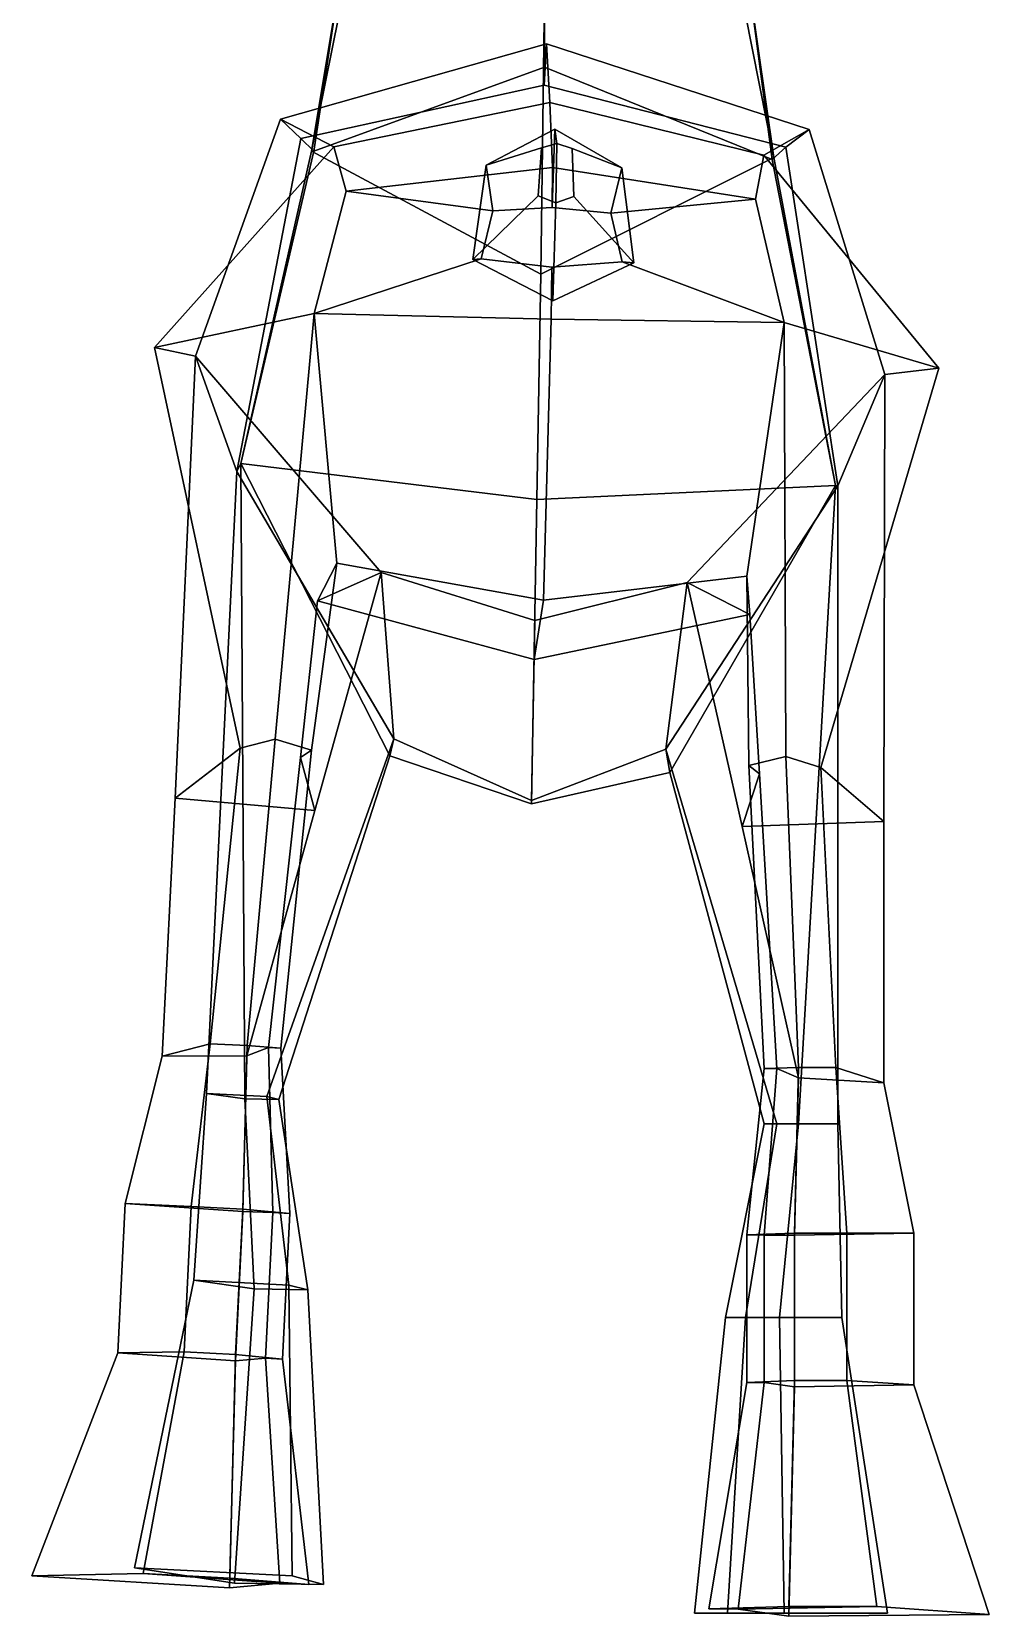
# Model space of a CAD drawing. Extents: x -95 to 84, y -151 to 331.
# Drawn here: x -93.3 to 84.3, y -151.2 to 142.9 of the extents above; entities that cross this region are included whole.
import ezdxf

# ---------------------------------------------------------------- set-up
doc = ezdxf.new("R2010")
doc.units = 0

msp = doc.modelspace()

# ---------------------------------------------------------------- linework, layer by layer
for points in [[(-41.384525, 120.685555, 162.640976), (-33.756115, 158.765656, 174.379959), (-31.803019, 176.90921, 155.802383), (-36.252457, 151.53772, 141.291702)], [(39.867428, 151.01268, 141.298248), (32.093231, 179.248779, 155.814575), (36.405186, 159.849167, 174.387833), (44.388367, 119.533676, 162.642288)], [(44.388367, 119.533676, 162.642288), (36.405186, 159.849167, 174.387833), (1.761172, 145.15062, 196.586609), (1.152298, 97.871727, 195.848358)], [(-41.384525, 120.685555, 162.640976), (1.152298, 97.871727, 195.848358), (1.761172, 145.15062, 196.586609), (-33.756115, 158.765656, 174.379959)], [(-40.973427, 120.69931, 125.06382), (-36.252457, 151.53772, 141.291702), (1.835626, 156.008636, 136.456116), (1.843871, 136.279114, 126.700485)], [(44.078789, 119.152969, 125.06382), (1.843871, 136.279114, 126.700485), (1.835626, 156.008636, 136.456116), (39.867428, 151.01268, 141.298248)], [(-54.552505, 62.719944, 143.568863), (-41.384525, 120.685555, 162.640976), (-36.252457, 151.53772, 141.291702), (-40.973427, 120.69931, 125.06382)], [(55.785862, 58.619946, 143.950195), (44.078789, 119.152969, 125.06382), (39.867428, 151.01268, 141.298248), (44.388367, 119.533676, 162.642288)], [(-47.158348, 126.650322, 9.547656), (-43.412018, 123.075592, 93.86937), (1.784157, 132.925644, 93.629036), (2.161855, 140.584137, 10.430836)], [(2.161855, 140.584137, 10.430836), (2.783762, 129.752045, -26.73905), (-37.286217, 121.507599, -27.290182), (-47.158348, 126.650322, 9.547656)], [(50.952156, 124.72377, 11.670456), (2.161855, 140.584137, 10.430836), (1.784157, 132.925644, 93.629036), (46.600403, 121.439095, 93.86937)], [(2.161855, 140.584137, 10.430836), (50.952156, 124.72377, 11.670456), (42.523682, 119.940361, -25.563349), (2.783762, 129.752045, -26.73905)], [(1.784157, 132.925644, 93.629036), (-43.412018, 123.075592, 93.86937), (-40.973427, 120.69931, 125.06382), (1.843871, 136.279114, 126.700485)], [(1.784157, 132.925644, 93.629036), (1.843871, 136.279114, 126.700485), (44.078789, 119.152969, 125.06382), (46.600403, 121.439095, 93.86937)], [(2.783762, 129.752045, -26.73905), (3.322252, 117.649353, -61.108795), (-34.987015, 113.276909, -51.300491), (-37.286217, 121.507599, -27.290182)], [(2.783762, 129.752045, -26.73905), (42.523682, 119.940361, -25.563349), (40.987835, 111.784988, -49.656635), (3.322252, 117.649353, -61.108795)], [(-47.158348, 126.650322, 9.547656), (-37.286217, 121.507599, -27.290182), (-70.529953, 84.254509, -26.721666), (-62.917397, 82.638527, 23.568094)], [(-62.917397, 82.638527, 23.568094), (-55.260242, 61.220367, 94.653297), (-43.412018, 123.075592, 93.86937), (-47.158348, 126.650322, 9.547656)], [(-8.983736, 118.093483, -73.560379), (-7.743948, 109.646027, -61.809669), (3.255544, 110.240364, -63.999519), (3.71577, 124.79319, -73.395805)], [(1.271466, 121.31546, -94.678139), (-8.983736, 118.093483, -73.560379), (3.71577, 124.79319, -73.395805), (4.132425, 122.097115, -94.638306)], [(16.167112, 117.599617, -73.01619), (3.71577, 124.79319, -73.395805), (3.255544, 110.240364, -63.999519), (14.120705, 109.216698, -61.33659)], [(6.96308, 121.203682, -94.554993), (4.132425, 122.097115, -94.638306), (3.71577, 124.79319, -73.395805), (16.167112, 117.599617, -73.01619)], [(50.952156, 124.72377, 11.670456), (64.990181, 79.231087, 26.378675), (74.971809, 80.393654, -23.526621), (42.523682, 119.940361, -25.563349)], [(64.990181, 79.231087, 26.378675), (50.952156, 124.72377, 11.670456), (46.600403, 121.439095, 93.86937), (56.239151, 58.576187, 94.815742)], [(-70.529953, 84.254509, -26.721666), (-37.286217, 121.507599, -27.290182), (-34.987015, 113.276909, -51.300491), (-40.888988, 90.593521, -55.637169)], [(-55.260242, 61.220367, 94.653297), (-54.552505, 62.719944, 143.568863), (-40.973427, 120.69931, 125.06382), (-43.412018, 123.075592, 93.86937)], [(-54.552505, 62.719944, 143.568863), (0.414768, 56.021763, 184.870529), (1.152298, 97.871727, 195.848358), (-41.384525, 120.685555, 162.640976)], [(0.64173, 112.393181, -94.607368), (-11.492973, 100.568382, -80.75193), (-8.983736, 118.093483, -73.560379), (1.271466, 121.31546, -94.678139)], [(3.937639, 111.105965, -94.538681), (0.64173, 112.393181, -94.607368), (1.271466, 121.31546, -94.678139), (4.132425, 122.097115, -94.638306)], [(3.937639, 111.105965, -94.538681), (4.132425, 122.097115, -94.638306), (6.96308, 121.203682, -94.554993), (7.276244, 112.262886, -94.463829)], [(7.276244, 112.262886, -94.463829), (6.96308, 121.203682, -94.554993), (16.167112, 117.599617, -73.01619), (18.372377, 99.981941, -80.105743)], [(56.239151, 58.576187, 94.815742), (46.600403, 121.439095, 93.86937), (44.078789, 119.152969, 125.06382), (55.785862, 58.619946, 143.950195)], [(-7.743948, 109.646027, -61.809669), (-34.987015, 113.276909, -51.300491), (3.322252, 117.649353, -61.108795), (3.255544, 110.240364, -63.999519)], [(-11.492973, 100.568382, -80.75193), (-9.913222, 100.693199, -67.089394), (-7.743948, 109.646027, -61.809669), (-8.983736, 118.093483, -73.560379)], [(55.785862, 58.619946, 143.950195), (44.388367, 119.533676, 162.642288), (1.152298, 97.871727, 195.848358), (0.414768, 56.021763, 184.870529)], [(14.120705, 109.216698, -61.33659), (3.255544, 110.240364, -63.999519), (3.322252, 117.649353, -61.108795), (40.987835, 111.784988, -49.656635)], [(74.971809, 80.393654, -23.526621), (46.275066, 88.881905, -53.751217), (40.987835, 111.784988, -49.656635), (42.523682, 119.940361, -25.563349)], [(18.372377, 99.981941, -80.105743), (16.167112, 117.599617, -73.01619), (14.120705, 109.216698, -61.33659), (16.203325, 100.180351, -66.524307)], [(-9.913222, 100.693199, -67.089394), (-40.888988, 90.593521, -55.637169), (-34.987015, 113.276909, -51.300491), (-7.743948, 109.646027, -61.809669)], [(3.937639, 111.105965, -94.538681), (3.336413, 92.929192, -81.593956), (-11.492973, 100.568382, -80.75193), (0.64173, 112.393181, -94.607368)], [(3.937639, 111.105965, -94.538681), (7.276244, 112.262886, -94.463829), (18.372377, 99.981941, -80.105743), (3.336413, 92.929192, -81.593956)], [(16.203325, 100.180351, -66.524307), (14.120705, 109.216698, -61.33659), (40.987835, 111.784988, -49.656635), (46.275066, 88.881905, -53.751217)], [(-9.913222, 100.693199, -67.089394), (3.202226, 99.171661, -70.440132), (3.067223, 89.532471, -71.993187), (-40.888988, 90.593521, -55.637169)], [(3.336413, 92.929192, -81.593956), (3.202226, 99.171661, -70.440132), (-9.913222, 100.693199, -67.089394), (-11.492973, 100.568382, -80.75193)], [(16.203325, 100.180351, -66.524307), (46.275066, 88.881905, -53.751217), (3.067223, 89.532471, -71.993187), (3.202226, 99.171661, -70.440132)], [(3.336413, 92.929192, -81.593956), (18.372377, 99.981941, -80.105743), (16.203325, 100.180351, -66.524307), (3.202226, 99.171661, -70.440132)], [(-40.888988, 90.593521, -55.637169), (-48.17358, 11.584817, -58.016659), (-54.664864, 9.877009, -53.666256), (-70.529953, 84.254509, -26.721666)], [(-40.888988, 90.593521, -55.637169), (-36.722458, 44.243977, -38.30439), (-41.444637, 9.536222, -54.386707), (-48.17358, 11.584817, -58.016659)], [(1.629201, 37.389061, -47.987232), (-36.722458, 44.243977, -38.30439), (-40.888988, 90.593521, -55.637169), (3.067223, 89.532471, -71.993187)], [(1.629201, 37.389061, -47.987232), (3.067223, 89.532471, -71.993187), (46.275066, 88.881905, -53.751217), (39.346779, 41.80629, -36.660538)], [(46.275066, 88.881905, -53.751217), (46.605885, 8.37611, -58.016659), (39.701965, 6.655094, -54.386707), (39.346779, 41.80629, -36.660538)], [(46.275066, 88.881905, -53.751217), (74.971809, 80.393654, -23.526621), (53.078747, 6.313523, -53.666256), (46.605885, 8.37611, -58.016659)], [(-62.917397, 82.638527, 23.568094), (-70.529953, 84.254509, -26.721666), (-54.664864, 9.877009, -53.666256), (-66.720184, 0.602564, 3.250079)], [(-62.917397, 82.638527, 23.568094), (-66.720184, 0.602564, 3.250079), (-40.78614, -1.647503, 7.995796), (-28.518326, 42.5172, 24.801836)], [(-28.518326, 42.5172, 24.801836), (-26.11961, 11.637404, 97.2901), (-55.260242, 61.220367, 94.653297), (-62.917397, 82.638527, 23.568094)], [(64.990181, 79.231087, 26.378675), (64.789726, -3.684134, 3.250079), (53.078747, 6.313523, -53.666256), (74.971809, 80.393654, -23.526621)], [(28.315535, 40.654133, 24.801836), (64.990181, 79.231087, 26.378675), (56.239151, 58.576187, 94.815742), (24.307159, 9.696625, 95.758926)], [(64.990181, 79.231087, 26.378675), (28.315535, 40.654133, 24.801836), (38.468197, -4.612257, 7.995796), (64.789726, -3.684134, 3.250079)], [(-53.787792, -55.197048, 135.312912), (-54.552505, 62.719944, 143.568863), (-55.260242, 61.220367, 94.653297), (-60.883152, -54.17308, 116.528)], [(-0.590525, -0.434742, 143.950195), (0.414768, 56.021763, 184.870529), (-54.552505, 62.719944, 143.568863), (-26.881575, 8.489547, 131.820557)], [(-47.492878, -55.316353, 129.897522), (-26.881575, 8.489547, 131.820557), (-54.552505, 62.719944, 143.568863), (-53.787792, -55.197048, 135.312912)], [(-49.715942, -54.738476, 116.819466), (-60.883152, -54.17308, 116.528), (-55.260242, 61.220367, 94.653297), (-26.11961, 11.637404, 97.2901)], [(-0.590525, -0.434742, 143.950195), (25.049932, 5.397763, 130.331314), (55.785862, 58.619946, 143.950195), (0.414768, 56.021763, 184.870529)], [(44.92659, -59.802071, 113.775314), (24.307159, 9.696625, 95.758926), (56.239151, 58.576187, 94.815742), (56.239151, -59.802071, 113.350883)], [(42.593052, -59.802071, 126.962524), (48.934963, -59.802071, 132.338409), (55.785862, 58.619946, 143.950195), (25.049932, 5.397763, 130.331314)], [(48.934963, -59.802071, 132.338409), (56.239151, -59.802071, 113.350883), (56.239151, 58.576187, 94.815742), (55.785862, 58.619946, 143.950195)], [(-41.444637, 9.536222, -54.386707), (-36.722458, 44.243977, -38.30439), (-40.28653, 37.230595, -24.185598), (-43.470734, 8.159464, -51.230553)], [(-0.113125, 26.375723, -23.977627), (-40.28653, 37.230595, -24.185598), (-36.722458, 44.243977, -38.30439), (1.629201, 37.389061, -47.987232)], [(-40.78614, -1.647503, 7.995796), (-43.470734, 8.159464, -51.230553), (-40.28653, 37.230595, -24.185598), (-28.518326, 42.5172, 24.801836)], [(-28.518326, 42.5172, 24.801836), (-40.28653, 37.230595, -24.185598), (-0.113125, 26.375723, -23.977627), (0.015619, 33.605888, 24.801836)], [(0.015619, 33.605888, 24.801836), (-0.578918, 0.217099, 95.99379), (-26.11961, 11.637404, 97.2901), (-28.518326, 42.5172, 24.801836)], [(-0.113125, 26.375723, -23.977627), (1.629201, 37.389061, -47.987232), (39.346779, 41.80629, -36.660538), (39.93903, 34.701218, -24.185598)], [(39.346779, 41.80629, -36.660538), (39.701965, 6.655094, -54.386707), (41.679436, 5.15871, -51.230553), (39.93903, 34.701218, -24.185598)], [(0.015619, 33.605888, 24.801836), (28.315535, 40.654133, 24.801836), (24.307159, 9.696625, 95.758926), (-0.578918, 0.217099, 95.99379)], [(28.315535, 40.654133, 24.801836), (0.015619, 33.605888, 24.801836), (-0.113125, 26.375723, -23.977627), (39.93903, 34.701218, -24.185598)], [(38.468197, -4.612257, 7.995796), (28.315535, 40.654133, 24.801836), (39.93903, 34.701218, -24.185598), (41.679436, 5.15871, -51.230553)], [(-54.664864, 9.877009, -53.666256), (-60.204933, -44.949432, -58.620941), (-69.127769, -47.273067, -9.330193), (-66.720184, 0.602564, 3.250079)], [(-53.339123, -45.301956, -58.620941), (-60.204933, -44.949432, -58.620941), (-54.664864, 9.877009, -53.666256), (-48.17358, 11.584817, -58.016659)], [(-48.17358, 11.584817, -58.016659), (-41.444637, 9.536222, -54.386707), (-47.086575, -45.76458, -58.620941), (-53.339123, -45.301956, -58.620941)], [(-49.715942, -54.738476, 116.819466), (-26.11961, 11.637404, 97.2901), (-26.881575, 8.489547, 131.820557), (-47.492878, -55.316353, 129.897522)], [(-47.086575, -45.76458, -58.620941), (-41.444637, 9.536222, -54.386707), (-43.470734, 8.159464, -51.230553), (-49.380413, -45.654583, -58.620941)], [(-0.578918, 0.217099, 95.99379), (-0.590525, -0.434742, 143.950195), (-26.881575, 8.489547, 131.820557), (-26.11961, 11.637404, 97.2901)], [(-0.578918, 0.217099, 95.99379), (24.307159, 9.696625, 95.758926), (25.049932, 5.397763, 130.331314), (-0.590525, -0.434742, 143.950195)], [(44.92659, -59.802071, 113.775314), (42.593052, -59.802071, 126.962524), (25.049932, 5.397763, 130.331314), (24.307159, 9.696625, 95.758926)], [(-49.380413, -45.654583, -58.620941), (-43.470734, 8.159464, -51.230553), (-40.78614, -1.647503, 7.995796), (-53.433495, -47.178581, -9.330193)], [(46.605885, 8.37611, -58.016659), (48.934963, -49.377827, -58.620941), (42.593052, -49.520893, -58.620941), (39.701965, 6.655094, -54.386707)], [(42.593052, -49.520893, -58.620941), (44.916637, -49.528755, -58.620941), (41.679436, 5.15871, -51.230553), (39.701965, 6.655094, -54.386707)], [(48.934963, -49.377827, -58.620941), (46.605885, 8.37611, -58.016659), (53.078747, 6.313523, -53.666256), (55.891003, -49.377827, -58.620941)], [(53.078747, 6.313523, -53.666256), (64.789726, -3.684134, 3.250079), (64.789726, -52.188923, -9.330193), (55.891003, -49.377827, -58.620941)], [(44.916637, -49.528755, -58.620941), (48.934963, -51.279114, -9.330193), (38.468197, -4.612257, 7.995796), (41.679436, 5.15871, -51.230553)], [(-66.720184, 0.602564, 3.250079), (-69.127769, -47.273067, -9.330193), (-53.433495, -47.178581, -9.330193), (-40.78614, -1.647503, 7.995796)], [(64.789726, -3.684134, 3.250079), (38.468197, -4.612257, 7.995796), (48.934963, -51.279114, -9.330193), (64.789726, -52.188923, -9.330193)], [(-75.970238, -74.580399, -38.484882), (-69.127769, -47.273067, -9.330193), (-60.204933, -44.949432, -58.620941), (-63.711052, -75.160545, -71.170349)], [(-63.711052, -75.160545, -71.170349), (-60.204933, -44.949432, -58.620941), (-53.339123, -45.301956, -58.620941), (-54.130119, -75.652489, -72.353584)], [(-54.150925, -76.066223, -38.484882), (-48.613945, -76.304504, -71.14257), (-49.380413, -45.654583, -58.620941), (-53.433495, -47.178581, -9.330193)], [(-45.412594, -76.449692, -72.001808), (-54.130119, -75.652489, -72.353584), (-53.339123, -45.301956, -58.620941), (-47.086575, -45.76458, -58.620941)], [(-48.613945, -76.304504, -71.14257), (-45.412594, -76.449692, -72.001808), (-47.086575, -45.76458, -58.620941), (-49.380413, -45.654583, -58.620941)], [(-54.150925, -76.066223, -38.484882), (-53.433495, -47.178581, -9.330193), (-69.127769, -47.273067, -9.330193), (-75.970238, -74.580399, -38.484882)], [(39.342087, -80.442329, -72.001808), (42.593052, -49.520893, -58.620941), (48.934963, -49.377827, -58.620941), (48.19194, -80.08905, -72.353584)], [(42.584534, -80.461723, -71.14257), (44.916637, -49.528755, -58.620941), (42.593052, -49.520893, -58.620941), (39.342087, -80.442329, -72.001808)], [(48.19194, -80.508224, -38.484882), (48.934963, -51.279114, -9.330193), (44.916637, -49.528755, -58.620941), (42.584534, -80.461723, -71.14257)], [(57.898781, -80.08905, -71.170349), (48.19194, -80.08905, -72.353584), (48.934963, -49.377827, -58.620941), (55.891003, -49.377827, -58.620941)], [(70.316566, -80.138878, -38.484882), (57.898781, -80.08905, -71.170349), (55.891003, -49.377827, -58.620941), (64.789726, -52.188923, -9.330193)], [(48.19194, -80.508224, -38.484882), (70.316566, -80.138878, -38.484882), (64.789726, -52.188923, -9.330193), (48.934963, -51.279114, -9.330193)], [(-45.603203, -89.73983, 99.129234), (-63.247395, -88.846504, 98.668716), (-60.883152, -54.17308, 116.528), (-49.715942, -54.738476, 116.819466)], [(-52.036728, -90.464371, 128.348877), (-53.787792, -55.197048, 135.312912), (-60.883152, -54.17308, 116.528), (-63.247395, -88.846504, 98.668716)], [(-52.036728, -90.464371, 128.348877), (-42.090759, -90.65287, 119.792549), (-47.492878, -55.316353, 129.897522), (-53.787792, -55.197048, 135.312912)], [(-42.090759, -90.65287, 119.792549), (-45.603203, -89.73983, 99.129234), (-49.715942, -54.738476, 116.819466), (-47.492878, -55.316353, 129.897522)], [(35.40564, -95.777397, 118.076012), (42.593052, -59.802071, 126.962524), (44.92659, -59.802071, 113.775314), (39.092628, -95.777397, 97.240242)], [(45.425861, -95.777397, 126.569908), (48.934963, -59.802071, 132.338409), (42.593052, -59.802071, 126.962524), (35.40564, -95.777397, 118.076012)], [(39.092628, -95.777397, 97.240242), (44.92659, -59.802071, 113.775314), (56.239151, -59.802071, 113.350883), (56.966476, -95.777397, 96.569633)], [(45.425861, -95.777397, 126.569908), (56.966476, -95.777397, 96.569633), (56.239151, -59.802071, 113.350883), (48.934963, -59.802071, 132.338409)], [(-77.364578, -102.307335, -17.634504), (-75.970238, -74.580399, -38.484882), (-63.711052, -75.160545, -71.170349), (-65.067902, -102.141983, -48.090572)], [(-55.545265, -103.793159, -17.634504), (-54.150925, -76.066223, -38.484882), (-75.970238, -74.580399, -38.484882), (-77.364578, -102.307335, -17.634504)], [(-65.067902, -102.141983, -48.090572), (-63.711052, -75.160545, -71.170349), (-54.130119, -75.652489, -72.353584), (-55.486969, -102.633926, -48.23848)], [(-55.545265, -103.793159, -17.634504), (-49.972809, -103.32608, -48.087101), (-48.613945, -76.304504, -71.14257), (-54.150925, -76.066223, -38.484882)], [(-46.771355, -103.46917, -48.194511), (-55.486969, -102.633926, -48.23848), (-54.130119, -75.652489, -72.353584), (-45.412594, -76.449692, -72.001808)], [(-49.972809, -103.32608, -48.087101), (-46.771355, -103.46917, -48.194511), (-45.412594, -76.449692, -72.001808), (-48.613945, -76.304504, -71.14257)], [(39.342087, -107.816879, -48.194511), (39.342087, -80.442329, -72.001808), (48.19194, -80.08905, -72.353584), (48.19194, -107.425064, -48.23848)], [(42.584534, -107.838394, -48.087101), (42.584534, -80.461723, -71.14257), (39.342087, -80.442329, -72.001808), (39.342087, -107.816879, -48.194511)], [(48.19194, -108.599525, -17.634504), (48.19194, -80.508224, -38.484882), (42.584534, -80.461723, -71.14257), (42.584534, -107.838394, -48.087101)], [(57.898781, -107.425064, -48.090572), (48.19194, -107.425064, -48.23848), (48.19194, -80.08905, -72.353584), (57.898781, -80.08905, -71.170349)], [(48.19194, -108.599525, -17.634504), (70.316566, -108.230194, -17.634504), (70.316566, -80.138878, -38.484882), (48.19194, -80.508224, -38.484882)], [(70.316566, -108.230194, -17.634504), (57.898781, -107.425064, -48.090572), (57.898781, -80.08905, -71.170349), (70.316566, -80.138878, -38.484882)], [(-44.990082, -143.731277, 97.115227), (-74.278908, -142.24527, 96.26413), (-63.247395, -88.846504, 98.668716), (-45.603203, -89.73983, 99.129234)], [(-55.693161, -145.068253, 149.40889), (-52.036728, -90.464371, 128.348877), (-63.247395, -88.846504, 98.668716), (-74.278908, -142.24527, 96.26413)], [(-55.693161, -145.068253, 149.40889), (-39.176067, -145.342285, 134.108063), (-42.090759, -90.65287, 119.792549), (-52.036728, -90.464371, 128.348877)], [(-39.176067, -145.342285, 134.108063), (-44.990082, -143.731277, 97.115227), (-45.603203, -89.73983, 99.129234), (-42.090759, -90.65287, 119.792549)], [(29.65048, -150.64325, 134.376083), (35.40564, -95.777397, 118.076012), (39.092628, -95.777397, 97.240242), (35.770878, -150.64325, 97.080048)], [(46.284042, -150.64325, 149.580154), (45.425861, -95.777397, 126.569908), (35.40564, -95.777397, 118.076012), (29.65048, -150.64325, 134.376083)], [(35.770878, -150.64325, 97.080048), (39.092628, -95.777397, 97.240242), (56.966476, -95.777397, 96.569633), (65.441467, -150.64325, 95.879669)], [(46.284042, -150.64325, 149.580154), (65.441467, -150.64325, 95.879669), (56.966476, -95.777397, 96.569633), (45.425861, -95.777397, 126.569908)], [(-93.328896, -143.684402, 25.437792), (-77.364578, -102.307335, -17.634504), (-65.067902, -102.141983, -48.090572), (-72.6642, -143.282028, -43.893093)], [(-56.658699, -145.907425, 25.437792), (-55.545265, -103.793159, -17.634504), (-77.364578, -102.307335, -17.634504), (-93.328896, -143.684402, 25.437792)], [(-72.6642, -143.282028, -43.893093), (-65.067902, -102.141983, -48.090572), (-55.486969, -102.633926, -48.23848), (-56.56823, -144.10849, -44.61351)], [(-41.916321, -145.319275, -44.39933), (-56.56823, -144.10849, -44.61351), (-55.486969, -102.633926, -48.23848), (-46.771355, -103.46917, -48.194511)], [(-56.658699, -145.907425, 25.437792), (-47.294247, -145.068344, -43.876183), (-49.972809, -103.32608, -48.087101), (-55.545265, -103.793159, -17.634504)], [(-47.294247, -145.068344, -43.876183), (-41.916321, -145.319275, -44.39933), (-46.771355, -103.46917, -48.194511), (-49.972809, -103.32608, -48.087101)], [(32.309185, -149.85585, -44.39933), (39.342087, -107.816879, -48.194511), (48.19194, -107.425064, -48.23848), (47.176941, -149.392548, -44.61351)], [(37.7565, -149.881317, -43.876183), (42.584534, -107.838394, -48.087101), (39.342087, -107.816879, -48.194511), (32.309185, -149.85585, -44.39933)], [(47.176941, -151.215134, 25.437792), (48.19194, -108.599525, -17.634504), (42.584534, -107.838394, -48.087101), (37.7565, -149.881317, -43.876183)], [(63.48444, -149.392548, -43.893093), (47.176941, -149.392548, -44.61351), (48.19194, -107.425064, -48.23848), (57.898781, -107.425064, -48.090572)], [(47.176941, -151.215134, 25.437792), (84.346321, -150.871384, 25.437792), (70.316566, -108.230194, -17.634504), (48.19194, -108.599525, -17.634504)], [(84.346321, -150.871384, 25.437792), (63.48444, -149.392548, -43.893093), (57.898781, -107.425064, -48.090572), (70.316566, -108.230194, -17.634504)], [(-93.328896, -143.684402, 25.437792), (-72.6642, -143.282028, -43.893093), (-47.294247, -145.068344, -43.876183), (-56.658699, -145.907425, 25.437792)], [(-74.278908, -142.24527, 96.26413), (-44.990082, -143.731277, 97.115227), (-39.176067, -145.342285, 134.108063), (-55.693161, -145.068253, 149.40889)], [(-72.6642, -143.282028, -43.893093), (-56.56823, -144.10849, -44.61351), (-41.916321, -145.319275, -44.39933), (-47.294247, -145.068344, -43.876183)], [(63.48444, -149.392548, -43.893093), (37.7565, -149.881317, -43.876183), (32.309185, -149.85585, -44.39933), (47.176941, -149.392548, -44.61351)], [(84.346321, -150.871384, 25.437792), (47.176941, -151.215134, 25.437792), (37.7565, -149.881317, -43.876183), (63.48444, -149.392548, -43.893093)], [(65.441467, -150.64325, 95.879669), (46.284042, -150.64325, 149.580154), (29.65048, -150.64325, 134.376083), (35.770878, -150.64325, 97.080048)]]:
    msp.add_3dface(points)

doc.saveas('drawing.dxf')
